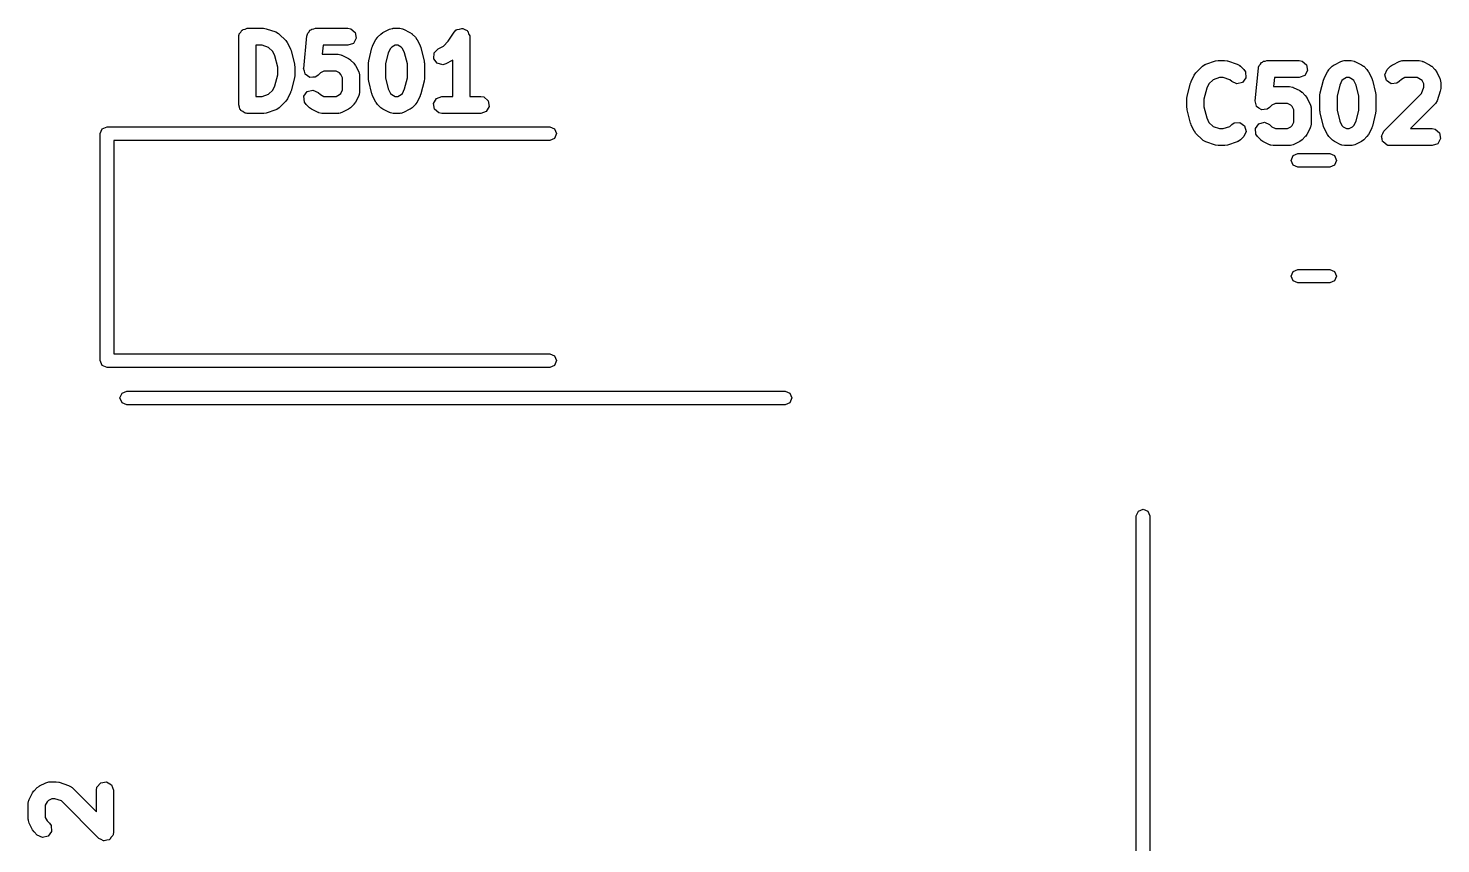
# Model space of a CAD drawing. Extents: x 59.1 to 150, y -119.5 to -80.2.
# Drawn here: x 114.66 to 127.1, y -110.67 to -103.48 of the extents above; entities that cross this region are included whole.
import ezdxf

# ---------------------------------------------------------------- set-up
doc = ezdxf.new("R2010")
doc.units = 0
doc.layers.add('BLACK', color=7, linetype='CONTINUOUS')

msp = doc.modelspace()

# ---------------------------------------------------------------- linework, layer by layer
at = {"layer": 'BLACK', "linetype": 'CONTINUOUS'}
for p, q in [((116.516, -103.542), (116.517, -103.532)), ((116.517, -103.532), (116.53, -103.517)), ((116.53, -103.517), (116.54, -103.5)), ((116.54, -103.5), (116.546, -103.498)), ((116.546, -103.498), (116.55, -103.492)), ((116.55, -103.492), (116.569, -103.489)), ((116.569, -103.489), (116.588, -103.482)), ((116.588, -103.482), (116.731, -103.482)), ((116.731, -103.482), (116.753, -103.486)), ((116.753, -103.486), (116.754, -103.486)), ((116.754, -103.486), (116.84, -103.515)), ((116.84, -103.515), (116.863, -103.527)), ((116.863, -103.527), (116.865, -103.531)), ((116.865, -103.531), (116.869, -103.533)), ((116.869, -103.533), (116.926, -103.59)), ((117.115, -103.542), (117.12, -103.525)), ((117.12, -103.525), (117.132, -103.514)), ((117.132, -103.514), (117.14, -103.5)), ((117.14, -103.5), (117.149, -103.496)), ((117.149, -103.496), (117.157, -103.489)), ((117.157, -103.489), (117.173, -103.488)), ((117.173, -103.488), (117.188, -103.482)), ((117.188, -103.482), (117.473, -103.482)), ((117.473, -103.482), (117.499, -103.487)), ((117.499, -103.487), (117.538, -103.52)), ((117.538, -103.52), (117.547, -103.57)), ((117.735, -103.562), (117.763, -103.533)), ((117.763, -103.533), (117.782, -103.52)), ((117.782, -103.52), (117.783, -103.519)), ((117.783, -103.519), (117.84, -103.49)), ((117.84, -103.49), (117.865, -103.483)), ((117.865, -103.483), (117.869, -103.484)), ((117.869, -103.484), (117.873, -103.482)), ((117.873, -103.482), (117.931, -103.482)), ((117.931, -103.482), (117.956, -103.487)), ((117.956, -103.487), (117.96, -103.49)), ((117.96, -103.49), (117.964, -103.49)), ((117.964, -103.49), (118.021, -103.519)), ((118.021, -103.519), (118.039, -103.532)), ((118.039, -103.532), (118.041, -103.533)), ((118.041, -103.533), (118.069, -103.562)), ((118.358, -103.595), (118.411, -103.516)), ((118.411, -103.516), (118.429, -103.497)), ((118.429, -103.497), (118.433, -103.496)), ((118.433, -103.496), (118.436, -103.492)), ((118.436, -103.492), (118.457, -103.489)), ((118.457, -103.489), (118.478, -103.483)), ((118.478, -103.483), (118.482, -103.484)), ((118.482, -103.484), (118.486, -103.484)), ((118.486, -103.484), (118.505, -103.494)), ((118.505, -103.494), (118.525, -103.503)), ((118.525, -103.503), (118.527, -103.507)), ((118.527, -103.507), (118.531, -103.509)), ((118.531, -103.509), (118.538, -103.53)), ((118.538, -103.53), (118.548, -103.549)), ((116.513, -103.557), (116.514, -103.548)), ((116.513, -104.157), (116.513, -103.557)), ((116.514, -103.544), (116.516, -103.542)), ((116.514, -103.548), (116.514, -103.544)), ((116.663, -103.632), (116.663, -104.082)), ((116.718, -103.632), (116.663, -103.632)), ((116.776, -103.652), (116.718, -103.632)), ((116.812, -103.688), (116.776, -103.652)), ((116.926, -103.59), (116.939, -103.608)), ((116.939, -103.608), (116.941, -103.61)), ((116.941, -103.61), (116.969, -103.667)), ((117.085, -103.836), (117.113, -103.55)), ((117.113, -103.55), (117.114, -103.546)), ((117.114, -103.544), (117.115, -103.542)), ((117.114, -103.546), (117.114, -103.544)), ((117.256, -103.632), (117.248, -103.711)), ((117.473, -103.632), (117.256, -103.632)), ((117.522, -103.615), (117.473, -103.632)), ((117.547, -103.57), (117.522, -103.615)), ((117.658, -103.768), (117.686, -103.654)), ((117.686, -103.654), (117.692, -103.642)), ((117.692, -103.638), (117.721, -103.581)), ((117.692, -103.642), (117.692, -103.638)), ((117.721, -103.581), (117.734, -103.563)), ((117.734, -103.563), (117.735, -103.562)), ((117.861, -103.648), (117.849, -103.659)), ((117.891, -103.632), (117.861, -103.648)), ((117.913, -103.632), (117.891, -103.632)), ((117.943, -103.648), (117.913, -103.632)), ((117.955, -103.659), (117.943, -103.648)), ((118.069, -103.562), (118.082, -103.58)), ((118.082, -103.58), (118.083, -103.581)), ((118.083, -103.581), (118.112, -103.638)), ((118.112, -103.638), (118.116, -103.651)), ((118.116, -103.651), (118.118, -103.654)), ((118.118, -103.654), (118.146, -103.768)), ((118.268, -103.662), (118.315, -103.639)), ((118.315, -103.639), (118.358, -103.595)), ((118.548, -103.549), (118.547, -103.553)), ((118.547, -103.553), (118.548, -103.557)), ((118.548, -103.557), (118.548, -104.082)), ((116.831, -103.726), (116.812, -103.688)), ((116.856, -103.824), (116.831, -103.726)), ((116.969, -103.667), (116.973, -103.679)), ((116.973, -103.679), (116.975, -103.682)), ((116.975, -103.682), (117.003, -103.796)), ((117.248, -103.711), (117.388, -103.711)), ((117.388, -103.711), (117.413, -103.716)), ((117.413, -103.716), (117.417, -103.718)), ((117.417, -103.718), (117.421, -103.719)), ((117.421, -103.719), (117.478, -103.747)), ((117.478, -103.747), (117.496, -103.761)), ((117.496, -103.761), (117.498, -103.762)), ((117.498, -103.762), (117.526, -103.79)), ((117.656, -103.786), (117.658, -103.771)), ((117.658, -103.771), (117.658, -103.768)), ((117.83, -103.698), (117.806, -103.795)), ((117.849, -103.659), (117.83, -103.698)), ((117.974, -103.698), (117.955, -103.659)), ((117.998, -103.795), (117.974, -103.698)), ((118.146, -103.768), (118.147, -103.783)), ((118.23, -103.75), (118.233, -103.699)), ((118.261, -103.791), (118.23, -103.75)), ((118.233, -103.699), (118.268, -103.662)), ((118.393, -103.767), (118.336, -103.796)), ((118.394, -103.766), (118.393, -103.767)), ((118.398, -103.763), (118.394, -103.766)), ((118.398, -104.082), (118.398, -103.763)), ((125.032, -103.799), (125.117, -103.77)), ((125.117, -103.77), (125.14, -103.767)), ((125.14, -103.767), (125.141, -103.766)), ((125.141, -103.766), (125.198, -103.766)), ((125.198, -103.766), (125.22, -103.77)), ((125.22, -103.77), (125.222, -103.77)), ((125.222, -103.77), (125.308, -103.799)), ((125.522, -103.784), (125.531, -103.78)), ((125.531, -103.78), (125.539, -103.773)), ((125.539, -103.773), (125.555, -103.772)), ((125.555, -103.772), (125.57, -103.766)), ((125.57, -103.766), (125.855, -103.766)), ((125.855, -103.766), (125.881, -103.771)), ((125.881, -103.771), (125.92, -103.804)), ((126.165, -103.803), (126.222, -103.774)), ((126.222, -103.774), (126.247, -103.767)), ((126.247, -103.767), (126.251, -103.768)), ((126.251, -103.768), (126.255, -103.766)), ((126.255, -103.766), (126.313, -103.766)), ((126.313, -103.766), (126.338, -103.771)), ((126.338, -103.771), (126.342, -103.774)), ((126.342, -103.774), (126.346, -103.774)), ((126.346, -103.774), (126.403, -103.803)), ((126.679, -103.803), (126.736, -103.774)), ((126.736, -103.774), (126.761, -103.767)), ((126.761, -103.767), (126.765, -103.768)), ((126.765, -103.768), (126.77, -103.766)), ((126.77, -103.766), (126.913, -103.766)), ((126.913, -103.766), (126.938, -103.771)), ((126.938, -103.771), (126.942, -103.774)), ((126.942, -103.774), (126.946, -103.774)), ((126.946, -103.774), (127.003, -103.803)), ((116.831, -103.988), (116.856, -103.891)), ((116.856, -103.891), (116.856, -103.824)), ((117.003, -103.796), (117.004, -103.811)), ((117.006, -103.9), (117.003, -103.915)), ((117.004, -103.811), (117.006, -103.815)), ((117.006, -103.815), (117.006, -103.9)), ((117.084, -103.837), (117.085, -103.836)), ((117.091, -103.861), (117.084, -103.837)), ((117.085, -103.836), (117.085, -103.836)), ((117.097, -103.885), (117.091, -103.861)), ((117.098, -103.886), (117.097, -103.885)), ((117.118, -103.901), (117.098, -103.886)), ((117.098, -103.886), (117.098, -103.886)), ((117.139, -103.915), (117.118, -103.901)), ((117.212, -103.896), (117.191, -103.911)), ((117.232, -103.876), (117.212, -103.896)), ((117.263, -103.861), (117.232, -103.876)), ((117.37, -103.861), (117.263, -103.861)), ((117.4, -103.876), (117.37, -103.861)), ((117.412, -103.888), (117.4, -103.876)), ((117.427, -103.918), (117.412, -103.888)), ((117.526, -103.79), (117.539, -103.808)), ((117.539, -103.808), (117.541, -103.81)), ((117.541, -103.81), (117.569, -103.867)), ((117.569, -103.867), (117.577, -103.892)), ((117.577, -103.892), (117.575, -103.896)), ((117.575, -103.896), (117.577, -103.9)), ((117.577, -103.9), (117.577, -104.043)), ((117.656, -103.929), (117.656, -103.786)), ((117.806, -103.795), (117.806, -103.92)), ((117.998, -103.92), (117.998, -103.795)), ((118.147, -103.783), (118.148, -103.786)), ((118.148, -103.786), (118.148, -103.929)), ((118.311, -103.803), (118.261, -103.791)), ((118.336, -103.796), (118.311, -103.803)), ((124.903, -103.951), (124.931, -103.894)), ((124.931, -103.894), (124.945, -103.876)), ((124.945, -103.874), (125.002, -103.817)), ((124.945, -103.876), (124.945, -103.874)), ((125.002, -103.817), (125.024, -103.802)), ((125.024, -103.802), (125.028, -103.802)), ((125.028, -103.802), (125.032, -103.799)), ((125.308, -103.799), (125.331, -103.811)), ((125.331, -103.811), (125.333, -103.815)), ((125.333, -103.815), (125.337, -103.817)), ((125.337, -103.817), (125.366, -103.846)), ((125.366, -103.846), (125.381, -103.867)), ((125.381, -103.867), (125.385, -103.918)), ((125.467, -104.12), (125.495, -103.834)), ((125.495, -103.834), (125.496, -103.83)), ((125.496, -103.828), (125.497, -103.826)), ((125.496, -103.83), (125.496, -103.828)), ((125.497, -103.826), (125.502, -103.809)), ((125.502, -103.809), (125.514, -103.798)), ((125.514, -103.798), (125.522, -103.784)), ((125.904, -103.899), (125.855, -103.916)), ((125.929, -103.854), (125.904, -103.899)), ((125.92, -103.804), (125.929, -103.854)), ((126.074, -103.922), (126.103, -103.865)), ((126.103, -103.865), (126.116, -103.847)), ((126.116, -103.847), (126.117, -103.846)), ((126.117, -103.846), (126.145, -103.817)), ((126.145, -103.817), (126.164, -103.804)), ((126.164, -103.804), (126.165, -103.803)), ((126.403, -103.803), (126.421, -103.816)), ((126.421, -103.816), (126.423, -103.817)), ((126.423, -103.817), (126.451, -103.846)), ((126.451, -103.846), (126.464, -103.864)), ((126.464, -103.864), (126.465, -103.865)), ((126.465, -103.865), (126.494, -103.922)), ((126.609, -103.892), (126.631, -103.846)), ((126.623, -103.942), (126.609, -103.892)), ((126.631, -103.846), (126.66, -103.817)), ((126.66, -103.817), (126.678, -103.804)), ((126.678, -103.804), (126.679, -103.803)), ((127.003, -103.803), (127.021, -103.816)), ((127.021, -103.816), (127.023, -103.817)), ((127.023, -103.817), (127.051, -103.846)), ((127.051, -103.846), (127.064, -103.864)), ((127.064, -103.864), (127.065, -103.865)), ((127.065, -103.865), (127.094, -103.922)), ((116.776, -104.063), (116.812, -104.027)), ((116.812, -104.027), (116.831, -103.988)), ((117.003, -103.918), (116.975, -104.033)), ((117.003, -103.915), (117.003, -103.918)), ((117.116, -104.039), (117.166, -104.026)), ((117.14, -103.916), (117.139, -103.915)), ((117.139, -103.915), (117.139, -103.915)), ((117.165, -103.913), (117.14, -103.916)), ((117.19, -103.912), (117.165, -103.913)), ((117.166, -104.026), (117.212, -104.047)), ((117.191, -103.911), (117.19, -103.911)), ((117.19, -103.911), (117.19, -103.912)), ((117.412, -104.056), (117.427, -104.025)), ((117.427, -104.025), (117.427, -103.918)), ((117.657, -103.932), (117.656, -103.929)), ((117.658, -103.947), (117.657, -103.932)), ((117.686, -104.061), (117.658, -103.947)), ((117.806, -103.92), (117.83, -104.017)), ((117.83, -104.017), (117.849, -104.056)), ((117.955, -104.056), (117.974, -104.017)), ((117.974, -104.017), (117.998, -103.92)), ((118.146, -103.947), (118.118, -104.061)), ((118.148, -103.929), (118.146, -103.944)), ((118.146, -103.944), (118.146, -103.947)), ((124.868, -104.08), (124.897, -103.966)), ((124.897, -103.966), (124.902, -103.954)), ((124.902, -103.954), (124.903, -103.951)), ((125.04, -104.01), (125.016, -104.108)), ((125.06, -103.972), (125.04, -104.01)), ((125.096, -103.936), (125.06, -103.972)), ((125.153, -103.916), (125.096, -103.936)), ((125.186, -103.916), (125.153, -103.916)), ((125.243, -103.936), (125.186, -103.916)), ((125.26, -103.952), (125.243, -103.936)), ((125.306, -103.973), (125.26, -103.952)), ((125.356, -103.96), (125.306, -103.973)), ((125.385, -103.918), (125.356, -103.96)), ((125.638, -103.916), (125.63, -103.995)), ((125.63, -103.995), (125.77, -103.995)), ((125.855, -103.916), (125.638, -103.916)), ((125.77, -103.995), (125.795, -104)), ((125.795, -104), (125.799, -104.002)), ((125.799, -104.002), (125.803, -104.003)), ((125.803, -104.003), (125.86, -104.031)), ((125.86, -104.031), (125.878, -104.045)), ((126.04, -104.052), (126.068, -103.938)), ((126.068, -103.938), (126.074, -103.926)), ((126.074, -103.926), (126.074, -103.922)), ((126.212, -103.982), (126.188, -104.079)), ((126.231, -103.943), (126.212, -103.982)), ((126.243, -103.932), (126.231, -103.943)), ((126.273, -103.916), (126.243, -103.932)), ((126.295, -103.916), (126.273, -103.916)), ((126.325, -103.932), (126.295, -103.916)), ((126.337, -103.943), (126.325, -103.932)), ((126.356, -103.982), (126.337, -103.943)), ((126.38, -104.079), (126.356, -103.982)), ((126.494, -103.922), (126.498, -103.935)), ((126.498, -103.935), (126.5, -103.938)), ((126.5, -103.938), (126.528, -104.052)), ((126.665, -103.971), (126.623, -103.942)), ((126.716, -103.967), (126.665, -103.971)), ((126.737, -103.952), (126.716, -103.967)), ((126.757, -103.932), (126.737, -103.952)), ((126.787, -103.916), (126.757, -103.932)), ((126.895, -103.916), (126.787, -103.916)), ((126.925, -103.932), (126.895, -103.916)), ((126.937, -103.943), (126.925, -103.932)), ((126.933, -104.058), (126.952, -104.001)), ((126.952, -103.973), (126.937, -103.943)), ((126.952, -104.001), (126.952, -103.973)), ((127.094, -103.922), (127.101, -103.947)), ((127.102, -104.013), (127.098, -104.035)), ((127.101, -103.947), (127.1, -103.951)), ((127.1, -103.951), (127.102, -103.956)), ((127.102, -103.956), (127.102, -104.013)), ((116.663, -104.082), (116.718, -104.082)), ((116.718, -104.082), (116.776, -104.063)), ((116.926, -104.125), (116.869, -104.182)), ((116.927, -104.123), (116.926, -104.125)), ((116.941, -104.105), (116.927, -104.123)), ((116.969, -104.048), (116.941, -104.105)), ((116.975, -104.033), (116.969, -104.045)), ((116.969, -104.045), (116.969, -104.048)), ((117.087, -104.081), (117.116, -104.039)), ((117.091, -104.132), (117.087, -104.081)), ((117.106, -104.153), (117.091, -104.132)), ((117.135, -104.182), (117.106, -104.153)), ((117.212, -104.047), (117.232, -104.067)), ((117.232, -104.067), (117.263, -104.082)), ((117.263, -104.082), (117.37, -104.082)), ((117.37, -104.082), (117.4, -104.067)), ((117.4, -104.067), (117.412, -104.056)), ((117.526, -104.153), (117.498, -104.182)), ((117.527, -104.152), (117.526, -104.153)), ((117.541, -104.134), (117.527, -104.152)), ((117.569, -104.077), (117.541, -104.134)), ((117.57, -104.072), (117.569, -104.077)), ((117.572, -104.069), (117.57, -104.072)), ((117.577, -104.043), (117.572, -104.069)), ((117.688, -104.064), (117.686, -104.061)), ((117.692, -104.077), (117.688, -104.064)), ((117.721, -104.134), (117.692, -104.077)), ((117.722, -104.135), (117.721, -104.134)), ((117.735, -104.153), (117.722, -104.135)), ((117.763, -104.182), (117.735, -104.153)), ((117.849, -104.056), (117.861, -104.067)), ((117.861, -104.067), (117.891, -104.082)), ((117.891, -104.082), (117.913, -104.082)), ((117.913, -104.082), (117.943, -104.067)), ((117.943, -104.067), (117.955, -104.056)), ((118.069, -104.153), (118.041, -104.182)), ((118.07, -104.152), (118.069, -104.153)), ((118.083, -104.134), (118.07, -104.152)), ((118.112, -104.077), (118.083, -104.134)), ((118.118, -104.061), (118.112, -104.073)), ((118.112, -104.073), (118.112, -104.077)), ((118.228, -104.144), (118.254, -104.1)), ((118.237, -104.195), (118.228, -104.144)), ((118.254, -104.1), (118.302, -104.082)), ((118.302, -104.082), (118.398, -104.082)), ((118.548, -104.082), (118.645, -104.082)), ((118.645, -104.082), (118.671, -104.087)), ((118.671, -104.087), (118.71, -104.12)), ((118.71, -104.12), (118.719, -104.17)), ((124.866, -104.099), (124.869, -104.084)), ((124.866, -104.184), (124.866, -104.099)), ((124.869, -104.084), (124.868, -104.08)), ((125.016, -104.108), (125.016, -104.175)), ((125.466, -104.121), (125.467, -104.12)), ((125.473, -104.145), (125.466, -104.121)), ((125.467, -104.12), (125.467, -104.12)), ((125.479, -104.169), (125.473, -104.145)), ((125.645, -104.145), (125.614, -104.16)), ((125.752, -104.145), (125.645, -104.145)), ((125.782, -104.16), (125.752, -104.145)), ((125.878, -104.045), (125.88, -104.046)), ((125.88, -104.046), (125.908, -104.074)), ((125.908, -104.074), (125.921, -104.092)), ((125.921, -104.092), (125.923, -104.094)), ((125.923, -104.094), (125.951, -104.151)), ((125.951, -104.151), (125.959, -104.176)), ((126.038, -104.07), (126.04, -104.055)), ((126.038, -104.213), (126.038, -104.07)), ((126.04, -104.055), (126.04, -104.052)), ((126.188, -104.079), (126.188, -104.204)), ((126.38, -104.204), (126.38, -104.079)), ((126.528, -104.052), (126.529, -104.067)), ((126.529, -104.067), (126.53, -104.07)), ((126.53, -104.07), (126.53, -104.213)), ((126.602, -104.388), (126.933, -104.058)), ((127.051, -104.152), (126.836, -104.366)), ((127.053, -104.148), (127.051, -104.152)), ((127.057, -104.145), (127.053, -104.148)), ((127.069, -104.122), (127.057, -104.145)), ((127.098, -104.037), (127.069, -104.122)), ((127.098, -104.035), (127.098, -104.037)), ((116.519, -104.176), (116.513, -104.157)), ((116.523, -104.195), (116.519, -104.176)), ((116.528, -104.199), (116.523, -104.195)), ((116.53, -104.206), (116.528, -104.199)), ((116.547, -104.215), (116.53, -104.206)), ((116.562, -104.228), (116.547, -104.215)), ((116.572, -104.23), (116.562, -104.228)), ((116.575, -104.231), (116.572, -104.23)), ((116.578, -104.231), (116.575, -104.231)), ((116.588, -104.232), (116.578, -104.231)), ((116.731, -104.232), (116.588, -104.232)), ((116.732, -104.232), (116.731, -104.232)), ((116.754, -104.229), (116.732, -104.232)), ((116.84, -104.2), (116.754, -104.229)), ((116.844, -104.197), (116.84, -104.2)), ((116.848, -104.197), (116.844, -104.197)), ((116.869, -104.182), (116.848, -104.197)), ((117.136, -104.183), (117.135, -104.182)), ((117.154, -104.196), (117.136, -104.183)), ((117.211, -104.225), (117.154, -104.196)), ((117.216, -104.225), (117.211, -104.225)), ((117.219, -104.228), (117.216, -104.225)), ((117.245, -104.232), (117.219, -104.228)), ((117.388, -104.232), (117.245, -104.232)), ((117.392, -104.231), (117.388, -104.232)), ((117.396, -104.232), (117.392, -104.231)), ((117.421, -104.225), (117.396, -104.232)), ((117.478, -104.196), (117.421, -104.225)), ((117.48, -104.195), (117.478, -104.196)), ((117.498, -104.182), (117.48, -104.195)), ((117.765, -104.183), (117.763, -104.182)), ((117.783, -104.196), (117.765, -104.183)), ((117.84, -104.225), (117.783, -104.196)), ((117.844, -104.225), (117.84, -104.225)), ((117.848, -104.228), (117.844, -104.225)), ((117.873, -104.232), (117.848, -104.228)), ((117.931, -104.232), (117.873, -104.232)), ((117.935, -104.231), (117.931, -104.232)), ((117.939, -104.232), (117.935, -104.231)), ((117.964, -104.225), (117.939, -104.232)), ((118.021, -104.196), (117.964, -104.225)), ((118.022, -104.195), (118.021, -104.196)), ((118.041, -104.182), (118.022, -104.195)), ((118.276, -104.228), (118.237, -104.195)), ((118.302, -104.232), (118.276, -104.228)), ((118.645, -104.232), (118.302, -104.232)), ((118.693, -104.215), (118.645, -104.232)), ((118.719, -104.17), (118.693, -104.215)), ((124.867, -104.188), (124.866, -104.184)), ((124.868, -104.202), (124.867, -104.188)), ((124.897, -104.317), (124.868, -104.202)), ((125.016, -104.175), (125.04, -104.272)), ((125.04, -104.272), (125.06, -104.311)), ((125.48, -104.17), (125.479, -104.169)), ((125.5, -104.185), (125.48, -104.17)), ((125.48, -104.17), (125.48, -104.17)), ((125.521, -104.199), (125.5, -104.185)), ((125.522, -104.2), (125.521, -104.199)), ((125.521, -104.199), (125.521, -104.199)), ((125.547, -104.197), (125.522, -104.2)), ((125.572, -104.196), (125.547, -104.197)), ((125.573, -104.195), (125.572, -104.195)), ((125.572, -104.195), (125.572, -104.196)), ((125.594, -104.18), (125.573, -104.195)), ((125.614, -104.16), (125.594, -104.18)), ((125.794, -104.172), (125.782, -104.16)), ((125.809, -104.202), (125.794, -104.172)), ((125.809, -104.309), (125.809, -104.202)), ((125.959, -104.176), (125.957, -104.18)), ((125.957, -104.18), (125.959, -104.184)), ((125.959, -104.184), (125.959, -104.327)), ((126.039, -104.216), (126.038, -104.213)), ((126.04, -104.231), (126.039, -104.216)), ((126.068, -104.345), (126.04, -104.231)), ((126.188, -104.204), (126.212, -104.301)), ((126.356, -104.301), (126.38, -104.204)), ((126.528, -104.231), (126.5, -104.345)), ((126.53, -104.213), (126.528, -104.228)), ((126.528, -104.228), (126.528, -104.231)), ((115.292, -104.41), (115.31, -104.368)), ((115.31, -104.368), (115.352, -104.35)), ((115.352, -104.35), (119.252, -104.35)), ((119.252, -104.35), (119.294, -104.368)), ((119.294, -104.368), (119.312, -104.41)), ((124.899, -104.32), (124.897, -104.317)), ((124.903, -104.332), (124.899, -104.32)), ((124.931, -104.389), (124.903, -104.332)), ((124.932, -104.39), (124.931, -104.389)), ((124.945, -104.409), (124.932, -104.39)), ((125.06, -104.311), (125.096, -104.347)), ((125.096, -104.347), (125.153, -104.366)), ((125.153, -104.366), (125.186, -104.366)), ((125.186, -104.366), (125.243, -104.347)), ((125.243, -104.347), (125.26, -104.331)), ((125.26, -104.331), (125.281, -104.316)), ((125.281, -104.316), (125.332, -104.312)), ((125.332, -104.312), (125.374, -104.341)), ((125.387, -104.391), (125.366, -104.437)), ((125.374, -104.341), (125.387, -104.391)), ((125.469, -104.365), (125.498, -104.323)), ((125.473, -104.416), (125.469, -104.365)), ((125.498, -104.323), (125.548, -104.31)), ((125.548, -104.31), (125.594, -104.331)), ((125.594, -104.331), (125.614, -104.351)), ((125.614, -104.351), (125.645, -104.366)), ((125.645, -104.366), (125.752, -104.366)), ((125.752, -104.366), (125.782, -104.351)), ((125.782, -104.351), (125.794, -104.34)), ((125.794, -104.34), (125.809, -104.309)), ((125.951, -104.361), (125.923, -104.418)), ((125.952, -104.356), (125.951, -104.361)), ((125.954, -104.353), (125.952, -104.356)), ((125.959, -104.327), (125.954, -104.353)), ((126.07, -104.348), (126.068, -104.345)), ((126.074, -104.361), (126.07, -104.348)), ((126.103, -104.418), (126.074, -104.361)), ((126.212, -104.301), (126.231, -104.34)), ((126.231, -104.34), (126.243, -104.351)), ((126.243, -104.351), (126.273, -104.366)), ((126.273, -104.366), (126.295, -104.366)), ((126.295, -104.366), (126.325, -104.351)), ((126.325, -104.351), (126.337, -104.34)), ((126.337, -104.34), (126.356, -104.301)), ((126.494, -104.361), (126.465, -104.418)), ((126.5, -104.345), (126.494, -104.357)), ((126.494, -104.357), (126.494, -104.361)), ((126.593, -104.409), (126.602, -104.388)), ((126.836, -104.366), (127.027, -104.366)), ((127.027, -104.366), (127.053, -104.371)), ((127.053, -104.371), (127.092, -104.404)), ((127.092, -104.404), (127.101, -104.454)), ((115.292, -106.41), (115.292, -104.41)), ((119.252, -104.47), (115.412, -104.47)), ((115.412, -104.47), (115.412, -106.35)), ((119.294, -104.452), (119.252, -104.47)), ((119.312, -104.41), (119.294, -104.452)), ((125.002, -104.466), (124.945, -104.409)), ((125.006, -104.468), (125.002, -104.466)), ((125.009, -104.472), (125.006, -104.468)), ((125.032, -104.484), (125.009, -104.472)), ((125.117, -104.513), (125.032, -104.484)), ((125.119, -104.513), (125.117, -104.513)), ((125.141, -104.516), (125.119, -104.513)), ((125.198, -104.516), (125.141, -104.516)), ((125.2, -104.516), (125.198, -104.516)), ((125.222, -104.513), (125.2, -104.516)), ((125.308, -104.484), (125.222, -104.513)), ((125.311, -104.481), (125.308, -104.484)), ((125.316, -104.481), (125.311, -104.481)), ((125.337, -104.466), (125.316, -104.481)), ((125.366, -104.437), (125.337, -104.466)), ((125.488, -104.437), (125.473, -104.416)), ((125.517, -104.466), (125.488, -104.437)), ((125.518, -104.467), (125.517, -104.466)), ((125.536, -104.48), (125.518, -104.467)), ((125.593, -104.509), (125.536, -104.48)), ((125.598, -104.509), (125.593, -104.509)), ((125.601, -104.512), (125.598, -104.509)), ((125.627, -104.516), (125.601, -104.512)), ((125.77, -104.516), (125.627, -104.516)), ((125.774, -104.515), (125.77, -104.516)), ((125.778, -104.516), (125.774, -104.515)), ((125.803, -104.509), (125.778, -104.516)), ((125.86, -104.48), (125.803, -104.509)), ((125.862, -104.479), (125.86, -104.48)), ((125.88, -104.466), (125.862, -104.479)), ((125.908, -104.437), (125.88, -104.466)), ((125.909, -104.436), (125.908, -104.437)), ((125.923, -104.418), (125.909, -104.436)), ((126.104, -104.419), (126.103, -104.418)), ((126.117, -104.437), (126.104, -104.419)), ((126.145, -104.466), (126.117, -104.437)), ((126.147, -104.467), (126.145, -104.466)), ((126.165, -104.48), (126.147, -104.467)), ((126.222, -104.509), (126.165, -104.48)), ((126.226, -104.509), (126.222, -104.509)), ((126.23, -104.512), (126.226, -104.509)), ((126.255, -104.516), (126.23, -104.512)), ((126.313, -104.516), (126.255, -104.516)), ((126.317, -104.515), (126.313, -104.516)), ((126.321, -104.516), (126.317, -104.515)), ((126.346, -104.509), (126.321, -104.516)), ((126.403, -104.48), (126.346, -104.509)), ((126.404, -104.479), (126.403, -104.48)), ((126.423, -104.466), (126.404, -104.479)), ((126.451, -104.437), (126.423, -104.466)), ((126.452, -104.436), (126.451, -104.437)), ((126.465, -104.418), (126.452, -104.436)), ((126.581, -104.435), (126.582, -104.432)), ((126.587, -104.457), (126.581, -104.435)), ((126.582, -104.428), (126.593, -104.409)), ((126.582, -104.432), (126.582, -104.428)), ((126.59, -104.479), (126.587, -104.457)), ((126.593, -104.481), (126.59, -104.479)), ((126.594, -104.484), (126.593, -104.481)), ((126.612, -104.497), (126.594, -104.484)), ((126.63, -104.512), (126.612, -104.497)), ((126.634, -104.513), (126.63, -104.512)), ((126.636, -104.514), (126.634, -104.513)), ((126.639, -104.514), (126.636, -104.514)), ((126.655, -104.516), (126.639, -104.514)), ((127.027, -104.516), (126.655, -104.516)), ((127.075, -104.499), (127.027, -104.516)), ((127.101, -104.454), (127.075, -104.499)), ((125.783, -104.646), (125.801, -104.604)), ((125.801, -104.688), (125.783, -104.646)), ((125.801, -104.604), (125.843, -104.586)), ((125.843, -104.586), (126.125, -104.586)), ((126.125, -104.586), (126.167, -104.604)), ((126.167, -104.604), (126.185, -104.646)), ((126.185, -104.646), (126.167, -104.688)), ((125.843, -104.706), (125.801, -104.688)), ((126.125, -104.706), (125.843, -104.706)), ((126.167, -104.688), (126.125, -104.706)), ((125.783, -105.666), (125.801, -105.624)), ((125.801, -105.624), (125.843, -105.606)), ((125.843, -105.606), (126.125, -105.606)), ((126.125, -105.606), (126.167, -105.624)), ((126.167, -105.624), (126.185, -105.666)), ((125.801, -105.708), (125.783, -105.666)), ((125.843, -105.726), (125.801, -105.708)), ((126.125, -105.726), (125.843, -105.726)), ((126.167, -105.708), (126.125, -105.726)), ((126.185, -105.666), (126.167, -105.708)), ((115.412, -106.35), (119.252, -106.35)), ((119.252, -106.35), (119.294, -106.368)), ((119.294, -106.368), (119.312, -106.41)), ((115.31, -106.452), (115.292, -106.41)), ((115.352, -106.47), (115.31, -106.452)), ((119.252, -106.47), (115.352, -106.47)), ((119.294, -106.452), (119.252, -106.47)), ((119.312, -106.41), (119.294, -106.452)), ((115.466, -106.739), (115.484, -106.697)), ((115.484, -106.781), (115.466, -106.739)), ((115.484, -106.697), (115.526, -106.679)), ((115.526, -106.679), (121.326, -106.679)), ((121.326, -106.679), (121.368, -106.697)), ((121.368, -106.697), (121.386, -106.739)), ((121.386, -106.739), (121.368, -106.781)), ((115.526, -106.799), (115.484, -106.781)), ((121.326, -106.799), (115.526, -106.799)), ((121.368, -106.781), (121.326, -106.799)), ((124.42, -107.778), (124.438, -107.736)), ((124.438, -107.736), (124.48, -107.718)), ((124.48, -107.718), (124.522, -107.736)), ((124.522, -107.736), (124.54, -107.778)), ((124.42, -113.178), (124.42, -107.778)), ((124.54, -107.778), (124.54, -113.178)), ((114.757, -110.156), (114.814, -110.128)), ((114.814, -110.128), (114.839, -110.12)), ((114.839, -110.12), (114.844, -110.121)), ((114.844, -110.121), (114.848, -110.12)), ((114.848, -110.12), (114.905, -110.12)), ((114.905, -110.12), (114.927, -110.124)), ((114.927, -110.124), (114.929, -110.124)), ((114.929, -110.124), (115.014, -110.152)), ((115.296, -110.13), (115.346, -110.121)), ((115.346, -110.121), (115.391, -110.147)), ((114.666, -110.276), (114.695, -110.218)), ((114.695, -110.218), (114.708, -110.2)), ((114.708, -110.2), (114.709, -110.199)), ((114.709, -110.199), (114.738, -110.17)), ((114.738, -110.17), (114.756, -110.158)), ((114.756, -110.158), (114.757, -110.156)), ((115.014, -110.152), (115.037, -110.165)), ((115.037, -110.165), (115.04, -110.168)), ((115.04, -110.168), (115.044, -110.17)), ((115.044, -110.17), (115.258, -110.385)), ((115.258, -110.195), (115.263, -110.169)), ((115.258, -110.385), (115.258, -110.195)), ((115.263, -110.169), (115.296, -110.13)), ((115.391, -110.147), (115.408, -110.195)), ((115.408, -110.195), (115.408, -110.566)), ((114.658, -110.309), (114.663, -110.283)), ((114.658, -110.452), (114.658, -110.309)), ((114.663, -110.283), (114.666, -110.28)), ((114.666, -110.28), (114.666, -110.276)), ((114.824, -110.296), (114.808, -110.327)), ((114.808, -110.327), (114.808, -110.434)), ((114.835, -110.285), (114.824, -110.296)), ((114.865, -110.27), (114.835, -110.285)), ((114.893, -110.27), (114.865, -110.27)), ((114.95, -110.289), (114.893, -110.27)), ((115.28, -110.619), (114.95, -110.289)), ((114.66, -110.456), (114.658, -110.452)), ((114.659, -110.461), (114.66, -110.456)), ((114.666, -110.486), (114.659, -110.461)), ((114.695, -110.543), (114.666, -110.486)), ((114.808, -110.434), (114.824, -110.465)), ((114.824, -110.465), (114.844, -110.485)), ((114.844, -110.485), (114.859, -110.506)), ((114.696, -110.544), (114.695, -110.543)), ((114.709, -110.562), (114.696, -110.544)), ((114.738, -110.591), (114.709, -110.562)), ((114.784, -110.612), (114.738, -110.591)), ((114.834, -110.599), (114.784, -110.612)), ((114.863, -110.557), (114.834, -110.599)), ((114.859, -110.506), (114.863, -110.557)), ((115.301, -110.629), (115.28, -110.619)), ((115.389, -110.609), (115.376, -110.628)), ((115.404, -110.592), (115.389, -110.609)), ((115.405, -110.587), (115.404, -110.592)), ((115.406, -110.586), (115.405, -110.587)), ((115.408, -110.566), (115.406, -110.582)), ((115.406, -110.582), (115.406, -110.586)), ((115.32, -110.64), (115.301, -110.629)), ((115.324, -110.64), (115.32, -110.64)), ((115.327, -110.641), (115.324, -110.64)), ((115.349, -110.635), (115.327, -110.641)), ((115.371, -110.631), (115.349, -110.635)), ((115.373, -110.629), (115.371, -110.631)), ((115.376, -110.628), (115.373, -110.629))]:
    msp.add_line(p, q, dxfattribs=at)

doc.saveas('drawing.dxf')
